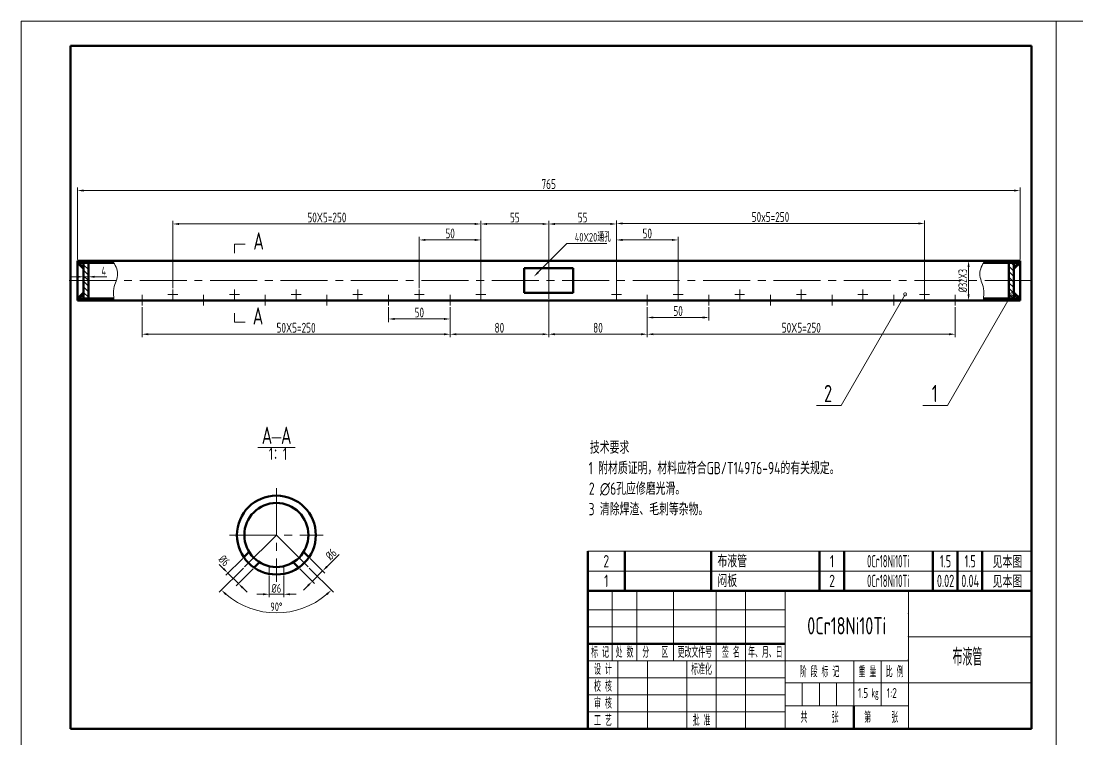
# Model space of a CAD drawing. Header units: millimetres. Extents: x -4783 to 11684, y 6425 to 68023.
# Drawn here: x -2512.8 to -2084.4, y 7072.7 to 7363.7 of the extents above; entities that cross this region are included whole.
import ezdxf
from ezdxf.enums import TextEntityAlignment as Align

# ---------------------------------------------------------------- set-up
doc = ezdxf.new("R2010")
doc.units = ezdxf.units.MM
doc.linetypes.add('CENTER2', pattern=[28.575, 19.05, -3.175, 3.175, -3.175])
doc.linetypes.add('HIDDEN2', pattern=[4.7625, 3.175, -1.5875])
for name, color, linetype, lineweight in [('中心线', 1, 'CENTER2', 15), ('剖面线', 2, 'Continuous', 20), ('尺寸线', 3, 'Continuous', 15), ('细实线', 2, 'Continuous', 15), ('虚线', 5, 'HIDDEN2', 15), ('轮廓', 6, 'Continuous', 50), ('轮廓线', 7, 'Continuous', 50)]:
    doc.layers.add(name, color=color, linetype=linetype, lineweight=lineweight)
doc.styles.add('工程字', font='gbenor.shx', dxfattribs={"width": 0.8, "bigfont": 'gbcbig.shx'})
doc.styles.add('文字3.5', font='SimSun.ttf', dxfattribs={"width": 0.5, "height": 3.5})
doc.styles.add('文字4.0', font='SimSun.ttf', dxfattribs={"width": 0.5, "height": 4})
doc.styles.add('文字5.0', font='SimSun.ttf', dxfattribs={"width": 0.5, "height": 5})
pattern_1 = [(135, (2656.3392, 8651.4446), (0.56126601, 0.56126601), []), (45, (2656.3392, 8651.4446), (0.56126601, -0.56126601), [])]

# ---------------------------------------------------------------- blocks, each defined once
blk = doc.blocks.new('A3')
at = {"layer": '细实线'}
for p, q in [((-420, 297), (-420, 0)), ((-420, 297), (0, 297)), ((0, 297), (0, 0)), ((-180.15, 66), (-180.15, 37.6)), ((-170.15, 66), (-170.15, 37.6)), ((-155.23, 37.6), (-155.23, 66)), ((-137.99, 66), (-137.99, 10)), ((-126, 66), (-126, 10)), ((-109.99, 66), (-109.98, 10)), ((-59.99, 66), (-59.98, 10)), ((-190, 58.3), (-109.99, 58.3)), ((-190, 51.4), (-109.99, 51.4)), ((-10, 47.33), (-59.99, 47.32)), ((-190, 37.6), (-59.98, 37.6)), ((-177.82, 37.6), (-177.82, 10)), ((-165.82, 37.6), (-165.82, 10)), ((-149.82, 37.6), (-149.82, 10)), ((-82.07, 37.6), (-82.07, 19.33)), ((-71.07, 37.6), (-71.07, 19.33)), ((-190, 30.7), (-109.98, 30.7)), ((-59.98, 28.67), (-109.98, 28.66)), ((-103.12, 28.66), (-103.12, 19.33)), ((-96.01, 28.66), (-96.01, 19.33)), ((-89.12, 28.66), (-89.12, 19.33)), ((-10, 28.67), (-59.98, 28.67)), ((-190, 23.8), (-109.98, 23.8)), ((-59.98, 19.33), (-109.98, 19.32)), ((-190, 16.9), (-109.98, 16.9)), ((0, 0), (-420, 0))]:
    blk.add_line(p, q, dxfattribs=at)
for p in [(-59.99, 56.67), (-59.99, 47.33), (-10, 47.33), (-59.98, 38), (-59.98, 28.67), (-10, 28.67), (-59.98, 19.33)]:
    blk.add_point(p, dxfattribs=at)
at = {"layer": '轮廓'}
for p, q in [((-190, 66), (-10, 66)), ((-190, 66), (-190, 10)), ((-10, 10), (-10, 66)), ((-190, 44.5), (-109.98, 44.5)), ((-190, 10), (-10, 10))]:
    blk.add_line(p, q, dxfattribs=at)
at = {"layer": '轮廓线'}
for p, q in [((-400, 287), (-400, 10)), ((-400, 287), (-10, 287)), ((-10, 287), (-10, 10)), ((-82.07, 19.33), (-82.07, 10)), ((-10, 10), (-400, 10))]:
    blk.add_line(p, q, dxfattribs=at)
at = {"layer": '细实线', "linetype": 'Continuous', "style": '工程字', "width": 0.8}
for tag, height, p in [('1', 7, (-36.02, 35.64)), ('3', 4, (-78.37, 22.56)), ('4', 4, (-66.7, 22.56)), ('2', 7, (-36.02, 17.15))]:
    blk.add_attdef(tag, text='', height=height, dxfattribs=at).set_placement(p, align=Align.CENTER)
at = {"layer": '轮廓', "char_height": 4, "attachment_point": 5, "style": '文字4.0'}
for s, insert, width in [('标 记', (-185.08, 41.05), 9.8461), ('处 数', (-175.15, 41.05), 10), ('分   区', (-162.69, 41.05), 14.9286), ('更改文件号', (-146.61, 41.05), 17.2367), ('签 名', (-131.99, 41.05), 11.9886), ('年、月、日', (-117.99, 41.05), 16.0167), ('设 计', (-183.91, 34.15), 12.181), ('标准化', (-143.9, 34.15), 11.8301), ('阶 段 标 记', (-96.03, 33.13), 27.9116), ('重 量', (-76.57, 33.13), 11.0002), ('比 例', (-65.53, 33.13), 11.0898), ('校 核', (-183.91, 27.25), 12.181), ('审 核', (-183.91, 20.35), 12.181), ('共      张', (-96.03, 14.66), 27.9082), ('工 艺', (-183.91, 13.45), 12.181), ('批 准', (-143.9, 13.45), 11.8301)]:
    blk.add_mtext(s, dxfattribs=dict(at, insert=insert, width=width))
at = {"layer": '轮廓线', "attachment_point": 5}
for s, insert, char_height, width, style in [('kg', (-73.5, 24), 3.5, 4.8652, '文字3.5'), ('第     张', (-71.02, 14.66), 4, 22.0936, '文字4.0')]:
    blk.add_mtext(s, dxfattribs=dict(at, insert=insert, char_height=char_height, width=width, style=style))
blk = doc.blocks.new('明细表格')
at = {"layer": '细实线'}
for p, q in [((0, 8), (180, 8)), ((180, 0), (0, 0))]:
    blk.add_line(p, q, dxfattribs=at)
at = {"layer": '轮廓'}
for p, q in [((0, 0), (0, 8)), ((15, 0), (15, 8)), ((50, 0), (50, 8)), ((94, 0), (94, 8)), ((104, 0), (104, 8)), ((140, 0), (140, 8)), ((150, 0), (150, 8)), ((160, 0), (160, 8)), ((180, 8), (180, 0))]:
    blk.add_line(p, q, dxfattribs=at)
at = {"layer": '细实线', "color": 2, "style": '工程字'}
for tag, width, p in [('8', 0.8, (7.44, 4)), ('5', 0.8, (99.06, 4)), ('4', 0.6, (121.85, 4)), ('3', 0.7, (145.11, 4)), ('2', 0.7, (155.11, 4)), ('1', 0.8, (170.22, 4))]:
    blk.add_attdef(tag, text='', height=5, dxfattribs=dict(at, width=width)).set_placement(p, align=Align.MIDDLE)
at = {"layer": '细实线', "color": 2, "style": '工程字', "width": 0.8}
for tag, p in [('7', (17.67, 4)), ('6', (52.55, 4))]:
    blk.add_attdef(tag, text='', height=5, dxfattribs=at).set_placement(p, align=Align.MIDDLE_LEFT)
blk = doc.blocks.new('竖A2')
at = {"layer": '剖面线'}
for p, q in [((-180, 66.09), (-180.07, 38.07)), ((-170, 66.07), (-170.07, 38.05)), ((-155, 66.03), (-155.07, 38.01)), ((-138, 66.12), (-137.99, 10.08)), ((-126, 66.12), (-125.99, 10.08)), ((-110, 66.12), (-109.99, 10.08)), ((-60, 66.13), (-59.99, 10.09)), ((-190, 59.09), (-138, 58.99)), ((-138.04, 58.99), (-110, 58.99)), ((-190.01, 52.09), (-138.01, 51.99)), ((-138.04, 51.99), (-110, 51.99)), ((-10, 48.13), (-60, 48.1)), ((-190, 44.99), (-110, 44.99)), ((-190.04, 38.09), (-138.04, 37.99)), ((-178, 38.09), (-177.85, 10.09)), ((-166, 38.16), (-165.85, 10.16)), ((-150, 38.24), (-149.85, 10.24)), ((-138.04, 37.99), (-110, 37.99)), ((-110, 37.99), (-59.99, 37.99)), ((-81.99, 38.16), (-82.07, 19.06)), ((-70.99, 38.11), (-71.07, 19.02)), ((-190, 30.99), (-110, 30.99)), ((-59.98, 28.1), (-110, 28.1)), ((-103.03, 28.23), (-103.12, 19.18)), ((-96.04, 28.1), (-96.01, 19.1)), ((-89.04, 28.1), (-89.12, 19.05)), ((-9.99, 28.13), (-59.98, 28.1)), ((-190.07, 24.09), (-138.07, 23.99)), ((-138.04, 23.99), (-110, 23.99)), ((-109.82, 19.06), (-59.99, 19.22)), ((-190, 16.99), (-110, 16.99))]:
    blk.add_line(p, q, dxfattribs=at)
at = {"layer": '细实线'}
for p, q in [((-420, 594), (-420, 0)), ((0, 594), (-420, 594)), ((0, 0), (0, 594)), ((-190, 78.09), (-10, 78.09)), ((-50, 72.09), (-30, 72.09)), ((-420, 0), (0, 0))]:
    blk.add_line(p, q, dxfattribs=at)
at = {"layer": '轮廓'}
for p, q in [((-190, 10.09), (-190, 78.09)), ((-175, 66.09), (-175, 78.09)), ((-140, 66.09), (-140, 78.09)), ((-96, 66.09), (-96, 78.09)), ((-86, 66.09), (-86, 78.09)), ((-50, 66.09), (-50, 78.09)), ((-40, 72.09), (-39.98, 78.09)), ((-30, 66.09), (-30, 78.09)), ((-10, 78.09), (-10, 10.09)), ((-190, 66.09), (-10, 66.13)), ((-10, 10.09), (-190, 10.09))]:
    blk.add_line(p, q, dxfattribs=at)
at = {"layer": '轮廓线'}
for p, q in [((-400, 584), (-400, 10)), ((-10, 584), (-400, 584)), ((-10, 10), (-10, 584)), ((-400, 10), (-10, 10))]:
    blk.add_line(p, q, dxfattribs=at)
at = {"layer": '细实线', "style": '工程字', "width": 0.8}
for tag, height, p in [('1', 7, (-36.32, 35.3)), ('3', 4.5, (-78.96, 21.89)), ('4', 4.5, (-65.94, 21.89)), ('2', 7, (-36.32, 16.6))]:
    blk.add_attdef(tag, text='', height=height, dxfattribs=at).set_placement(p, align=Align.CENTER)
at = {"layer": '轮廓', "width": 0.5}
for s, height, style, p in [('单', 3.5, '文字3.5', (-44.65, 75.09)), ('总', 3.5, '文字3.5', (-35.08, 75.09)), ('序号', 5, '文字3.5', (-182.07, 72.09)), ('图号或标准号', 5, '文字3.5', (-157.17, 72.09)), ('名     称', 5, '文字3.5', (-118.73, 72.09)), ('数量', 5, '文字3.5', (-90.9, 72.09)), ('材    料', 5, '文字3.5', (-68.89, 72.09)), ('备注', 5, '文字3.5', (-19.74, 72.09)), ('重量（Kg)', 3.5, '文字3.5', (-40, 69.43)), ('标记', 3.5, '文字5.0', (-184.88, 41.14)), ('处数', 3.5, '文字5.0', (-175.18, 41.38)), ('分区 ', 3.5, '文字5.0', (-162.51, 41.38)), ('更改文件号', 3.5, '文字5.0', (-146.94, 41.38)), ('签名', 3.5, '文字5.0', (-132.04, 41.38)), ('年 月 日', 3.5, '文字5.0', (-118.48, 41.6)), ('设计', 3.5, '文字5.0', (-183.41, 34.49)), ('标准化', 3.5, '文字5.0', (-144.05, 34.49)), ('阶 段 标 记', 3.5, '文字5.0', (-96.04, 32.71)), ('重 量', 3.5, '文字5.0', (-76.45, 32.94)), ('比例', 3.5, '文字5.0', (-65.55, 32.94)), ('校核', 3.5, '文字5.0', (-183.63, 27.38)), ('kg', 3.5, '文字5.0', (-73.78, 23.61)), ('审核', 3.5, '文字5.0', (-183.41, 20.27)), ('工艺', 3.5, '文字5.0', (-183.63, 13.83)), ('批准', 3.5, '文字5.0', (-144.05, 13.83)), ('共     张        第     张', 3.5, '文字5.0', (-84.9, 14.15))]:
    blk.add_text(s, height=height, dxfattribs=dict(at, style=style)).set_placement(p, align=Align.MIDDLE)
blk = doc.blocks.new('_DotSmall')
at = {"color": 0, "linetype": 'ByBlock', "const_width": 0.5}
blk.add_lwpolyline([(-0.0625, 0, 1), (0.0625, 0, 1)], format="xyb", close=True, dxfattribs=at)

msp = doc.modelspace()

# ---------------------------------------------------------------- hatches: boundary and pattern name
at = {"layer": '细实线'}
h = msp.add_hatch(dxfattribs=at)
h.set_pattern_fill('ANSI31', color=256, scale=0.5, style=0)
edge = h.paths.add_edge_path()
edge.add_line((-2107.4577, 7266.4812), (-2121.775, 7266.4812))
edge.add_spline(control_points=[(-2121.775, 7266.4812), (-2121.9291, 7266.237), (-2122.0837, 7265.9867), (-2122.2349, 7265.7312)], knot_values=[0, 0, 0, 0, 0.86619575, 0.86619575, 0.86619575, 0.86619575], degree=3, periodic=0)
edge.add_line((-2122.2349, 7265.7312), (-2107.4577, 7265.7312))
edge.add_line((-2107.4577, 7265.7312), (-2107.4577, 7266.4812))
h = msp.add_hatch(dxfattribs=at)
h.set_pattern_fill('ANSI31', color=256, scale=0.5, angle=90, style=0)
h.paths.add_polyline_path([(-2109.9577, 7265.7312), (-2111.9577, 7265.7312), (-2111.9577, 7258.4812), (-2109.9577, 7258.4812)])
h.paths.add_polyline_path([(-2109.9577, 7258.4812), (-2111.9577, 7258.4812), (-2111.9577, 7251.2312), (-2109.9577, 7251.2312)])
h = msp.add_hatch(dxfattribs=at)
h.set_pattern_fill('ANSI37', color=256, scale=0.25, style=0)
h.set_pattern_definition(pattern_1)
h.paths.add_polyline_path([(-2109.9577, 7263.2312), (-2107.4577, 7265.7312), (-2109.9577, 7265.7312)])
h = msp.add_hatch(dxfattribs=at)
h.set_pattern_fill('ANSI37', color=256, scale=0.25, style=0)
h.set_pattern_definition(pattern_1)
h.paths.add_polyline_path([(-2109.9577, 7253.7312), (-2109.9577, 7251.2312), (-2107.4577, 7251.2312)])
h = msp.add_hatch(dxfattribs=at)
h.set_pattern_fill('ANSI31', color=256, scale=0.5, style=0)
edge = h.paths.add_edge_path()
edge.add_line((-2107.4577, 7251.2312), (-2122.2669, 7251.2312))
edge.add_spline(control_points=[(-2122.2669, 7251.2312), (-2122.2767, 7250.9809), (-2122.2831, 7250.7308), (-2122.2831, 7250.4812)], knot_values=[15.81936151, 15.81936151, 15.81936151, 15.81936151, 16.56801317, 16.56801317, 16.56801317, 16.56801317], degree=3, periodic=0)
edge.add_line((-2122.2831, 7250.4812), (-2107.4577, 7250.4812))
edge.add_line((-2107.4577, 7250.4812), (-2107.4577, 7251.2312))

# ---------------------------------------------------------------- linework, layer by layer
at = {"layer": '中心线'}
for p, q in [((-2493.2221, 7258.4812), (-2102.7183, 7258.4812)), ((-2453.2181, 7252.8244), (-2449.1973, 7252.8244)), ((-2453.2181, 7252.8244), (-2449.1973, 7252.8244)), ((-2453.2181, 7252.8244), (-2449.1973, 7252.8244)), ((-2453.2181, 7252.8244), (-2449.1973, 7252.8244)), ((-2453.2181, 7252.8244), (-2449.1973, 7252.8244)), ((-2453.2181, 7252.8244), (-2449.1973, 7252.8244)), ((-2451.2077, 7250.814), (-2451.2077, 7254.8348)), ((-2451.2077, 7250.814), (-2451.2077, 7254.8348)), ((-2451.2077, 7250.814), (-2451.2077, 7254.8348)), ((-2451.2077, 7250.814), (-2451.2077, 7254.8348)), ((-2451.2077, 7250.814), (-2451.2077, 7254.8348)), ((-2451.2077, 7250.814), (-2451.2077, 7254.8348)), ((-2428.2181, 7252.8244), (-2424.1973, 7252.8244)), ((-2428.2181, 7252.8244), (-2424.1973, 7252.8244)), ((-2428.2181, 7252.8244), (-2424.1973, 7252.8244)), ((-2428.2181, 7252.8244), (-2424.1973, 7252.8244)), ((-2428.2181, 7252.8244), (-2424.1973, 7252.8244)), ((-2428.2181, 7252.8244), (-2424.1973, 7252.8244)), ((-2426.2077, 7250.814), (-2426.2077, 7254.8348)), ((-2426.2077, 7250.814), (-2426.2077, 7254.8348)), ((-2426.2077, 7250.814), (-2426.2077, 7254.8348)), ((-2426.2077, 7250.814), (-2426.2077, 7254.8348)), ((-2426.2077, 7250.814), (-2426.2077, 7254.8348)), ((-2426.2077, 7250.814), (-2426.2077, 7254.8348)), ((-2403.2181, 7252.8244), (-2399.1973, 7252.8244)), ((-2403.2181, 7252.8244), (-2399.1973, 7252.8244)), ((-2403.2181, 7252.8244), (-2399.1973, 7252.8244)), ((-2403.2181, 7252.8244), (-2399.1973, 7252.8244)), ((-2403.2181, 7252.8244), (-2399.1973, 7252.8244)), ((-2403.2181, 7252.8244), (-2399.1973, 7252.8244)), ((-2401.2077, 7250.814), (-2401.2077, 7254.8348)), ((-2401.2077, 7250.814), (-2401.2077, 7254.8348)), ((-2401.2077, 7250.814), (-2401.2077, 7254.8348)), ((-2401.2077, 7250.814), (-2401.2077, 7254.8348)), ((-2401.2077, 7250.814), (-2401.2077, 7254.8348)), ((-2401.2077, 7250.814), (-2401.2077, 7254.8348)), ((-2378.2181, 7252.8244), (-2374.1973, 7252.8244)), ((-2378.2181, 7252.8244), (-2374.1973, 7252.8244)), ((-2378.2181, 7252.8244), (-2374.1973, 7252.8244)), ((-2378.2181, 7252.8244), (-2374.1973, 7252.8244)), ((-2378.2181, 7252.8244), (-2374.1973, 7252.8244)), ((-2378.2181, 7252.8244), (-2374.1973, 7252.8244)), ((-2376.2077, 7250.814), (-2376.2077, 7254.8348)), ((-2376.2077, 7250.814), (-2376.2077, 7254.8348)), ((-2376.2077, 7250.814), (-2376.2077, 7254.8348)), ((-2376.2077, 7250.814), (-2376.2077, 7254.8348)), ((-2376.2077, 7250.814), (-2376.2077, 7254.8348)), ((-2376.2077, 7250.814), (-2376.2077, 7254.8348)), ((-2353.2181, 7252.8244), (-2349.1973, 7252.8244)), ((-2353.2181, 7252.8244), (-2349.1973, 7252.8244)), ((-2353.2181, 7252.8244), (-2349.1973, 7252.8244)), ((-2353.2181, 7252.8244), (-2349.1973, 7252.8244)), ((-2353.2181, 7252.8244), (-2349.1973, 7252.8244)), ((-2353.2181, 7252.8244), (-2349.1973, 7252.8244)), ((-2351.2077, 7250.814), (-2351.2077, 7254.8348)), ((-2351.2077, 7250.814), (-2351.2077, 7254.8348)), ((-2351.2077, 7250.814), (-2351.2077, 7254.8348)), ((-2351.2077, 7250.814), (-2351.2077, 7254.8348)), ((-2351.2077, 7250.814), (-2351.2077, 7254.8348)), ((-2351.2077, 7250.814), (-2351.2077, 7254.8348)), ((-2324.1973, 7252.8244), (-2328.2181, 7252.8244)), ((-2326.2077, 7250.814), (-2326.2077, 7254.8348)), ((-2269.1973, 7252.8244), (-2273.2181, 7252.8244)), ((-2271.2077, 7250.814), (-2271.2077, 7254.8348)), ((-2244.1973, 7252.8244), (-2248.2181, 7252.8244)), ((-2244.1973, 7252.8244), (-2248.2181, 7252.8244)), ((-2244.1973, 7252.8244), (-2248.2181, 7252.8244)), ((-2244.1973, 7252.8244), (-2248.2181, 7252.8244)), ((-2244.1973, 7252.8244), (-2248.2181, 7252.8244)), ((-2244.1973, 7252.8244), (-2248.2181, 7252.8244)), ((-2246.2077, 7250.814), (-2246.2077, 7254.8348)), ((-2246.2077, 7250.814), (-2246.2077, 7254.8348)), ((-2246.2077, 7250.814), (-2246.2077, 7254.8348)), ((-2246.2077, 7250.814), (-2246.2077, 7254.8348)), ((-2246.2077, 7250.814), (-2246.2077, 7254.8348)), ((-2246.2077, 7250.814), (-2246.2077, 7254.8348)), ((-2219.1973, 7252.8244), (-2223.2181, 7252.8244)), ((-2219.1973, 7252.8244), (-2223.2181, 7252.8244)), ((-2219.1973, 7252.8244), (-2223.2181, 7252.8244)), ((-2219.1973, 7252.8244), (-2223.2181, 7252.8244)), ((-2219.1973, 7252.8244), (-2223.2181, 7252.8244)), ((-2219.1973, 7252.8244), (-2223.2181, 7252.8244)), ((-2221.2077, 7250.814), (-2221.2077, 7254.8348)), ((-2221.2077, 7250.814), (-2221.2077, 7254.8348)), ((-2221.2077, 7250.814), (-2221.2077, 7254.8348)), ((-2221.2077, 7250.814), (-2221.2077, 7254.8348)), ((-2221.2077, 7250.814), (-2221.2077, 7254.8348)), ((-2221.2077, 7250.814), (-2221.2077, 7254.8348)), ((-2194.1973, 7252.8244), (-2198.2181, 7252.8244)), ((-2194.1973, 7252.8244), (-2198.2181, 7252.8244)), ((-2194.1973, 7252.8244), (-2198.2181, 7252.8244)), ((-2194.1973, 7252.8244), (-2198.2181, 7252.8244)), ((-2194.1973, 7252.8244), (-2198.2181, 7252.8244)), ((-2194.1973, 7252.8244), (-2198.2181, 7252.8244)), ((-2196.2077, 7250.814), (-2196.2077, 7254.8348)), ((-2196.2077, 7250.814), (-2196.2077, 7254.8348)), ((-2196.2077, 7250.814), (-2196.2077, 7254.8348)), ((-2196.2077, 7250.814), (-2196.2077, 7254.8348)), ((-2196.2077, 7250.814), (-2196.2077, 7254.8348)), ((-2196.2077, 7250.814), (-2196.2077, 7254.8348)), ((-2169.1973, 7252.8244), (-2173.2181, 7252.8244)), ((-2169.1973, 7252.8244), (-2173.2181, 7252.8244)), ((-2169.1973, 7252.8244), (-2173.2181, 7252.8244)), ((-2169.1973, 7252.8244), (-2173.2181, 7252.8244)), ((-2169.1973, 7252.8244), (-2173.2181, 7252.8244)), ((-2169.1973, 7252.8244), (-2173.2181, 7252.8244)), ((-2171.2077, 7250.814), (-2171.2077, 7254.8348)), ((-2171.2077, 7250.814), (-2171.2077, 7254.8348)), ((-2171.2077, 7250.814), (-2171.2077, 7254.8348)), ((-2171.2077, 7250.814), (-2171.2077, 7254.8348)), ((-2171.2077, 7250.814), (-2171.2077, 7254.8348)), ((-2171.2077, 7250.814), (-2171.2077, 7254.8348)), ((-2144.1973, 7252.8244), (-2148.2181, 7252.8244)), ((-2144.1973, 7252.8244), (-2148.2181, 7252.8244)), ((-2144.1973, 7252.8244), (-2148.2181, 7252.8244)), ((-2144.1973, 7252.8244), (-2148.2181, 7252.8244)), ((-2144.1973, 7252.8244), (-2148.2181, 7252.8244)), ((-2144.1973, 7252.8244), (-2148.2181, 7252.8244)), ((-2146.2077, 7250.814), (-2146.2077, 7254.8348)), ((-2146.2077, 7250.814), (-2146.2077, 7254.8348)), ((-2146.2077, 7250.814), (-2146.2077, 7254.8348)), ((-2146.2077, 7250.814), (-2146.2077, 7254.8348)), ((-2146.2077, 7250.814), (-2146.2077, 7254.8348)), ((-2146.2077, 7250.814), (-2146.2077, 7254.8348)), ((-2463.7077, 7248.4006), (-2463.7077, 7252.6761)), ((-2463.7077, 7248.4006), (-2463.7077, 7252.6761)), ((-2463.7077, 7248.4006), (-2463.7077, 7252.6761)), ((-2463.7077, 7248.4006), (-2463.7077, 7252.6761)), ((-2463.7077, 7248.4006), (-2463.7077, 7252.6761)), ((-2463.7077, 7248.4006), (-2463.7077, 7252.6761)), ((-2438.7077, 7248.4006), (-2438.7077, 7252.6761)), ((-2438.7077, 7248.4006), (-2438.7077, 7252.6761)), ((-2438.7077, 7248.4006), (-2438.7077, 7252.6761)), ((-2438.7077, 7248.4006), (-2438.7077, 7252.6761)), ((-2438.7077, 7248.4006), (-2438.7077, 7252.6761)), ((-2438.7077, 7248.4006), (-2438.7077, 7252.6761)), ((-2413.7077, 7248.4006), (-2413.7077, 7252.6761)), ((-2413.7077, 7248.4006), (-2413.7077, 7252.6761)), ((-2413.7077, 7248.4006), (-2413.7077, 7252.6761)), ((-2413.7077, 7248.4006), (-2413.7077, 7252.6761)), ((-2413.7077, 7248.4006), (-2413.7077, 7252.6761)), ((-2413.7077, 7248.4006), (-2413.7077, 7252.6761)), ((-2388.7077, 7248.4006), (-2388.7077, 7252.6761)), ((-2388.7077, 7248.4006), (-2388.7077, 7252.6761)), ((-2388.7077, 7248.4006), (-2388.7077, 7252.6761)), ((-2388.7077, 7248.4006), (-2388.7077, 7252.6761)), ((-2388.7077, 7248.4006), (-2388.7077, 7252.6761)), ((-2388.7077, 7248.4006), (-2388.7077, 7252.6761)), ((-2363.7077, 7248.4006), (-2363.7077, 7252.6761)), ((-2363.7077, 7248.4006), (-2363.7077, 7252.6761)), ((-2363.7077, 7248.4006), (-2363.7077, 7252.6761)), ((-2363.7077, 7248.4006), (-2363.7077, 7252.6761)), ((-2363.7077, 7248.4006), (-2363.7077, 7252.6761)), ((-2363.7077, 7248.4006), (-2363.7077, 7252.6761)), ((-2338.7077, 7248.4006), (-2338.7077, 7252.6761)), ((-2338.7077, 7248.4006), (-2338.7077, 7252.6761)), ((-2338.7077, 7248.4006), (-2338.7077, 7252.6761)), ((-2338.7077, 7248.4006), (-2338.7077, 7252.6761)), ((-2338.7077, 7248.4006), (-2338.7077, 7252.6761)), ((-2338.7077, 7248.4006), (-2338.7077, 7252.6761)), ((-2258.7077, 7248.4006), (-2258.7077, 7252.6761)), ((-2258.7077, 7248.4006), (-2258.7077, 7252.6761)), ((-2258.7077, 7248.4006), (-2258.7077, 7252.6761)), ((-2258.7077, 7248.4006), (-2258.7077, 7252.6761)), ((-2258.7077, 7248.4006), (-2258.7077, 7252.6761)), ((-2258.7077, 7248.4006), (-2258.7077, 7252.6761)), ((-2233.7077, 7248.4006), (-2233.7077, 7252.6761)), ((-2233.7077, 7248.4006), (-2233.7077, 7252.6761)), ((-2233.7077, 7248.4006), (-2233.7077, 7252.6761)), ((-2233.7077, 7248.4006), (-2233.7077, 7252.6761)), ((-2233.7077, 7248.4006), (-2233.7077, 7252.6761)), ((-2233.7077, 7248.4006), (-2233.7077, 7252.6761)), ((-2208.7077, 7248.4006), (-2208.7077, 7252.6761)), ((-2208.7077, 7248.4006), (-2208.7077, 7252.6761)), ((-2208.7077, 7248.4006), (-2208.7077, 7252.6761)), ((-2208.7077, 7248.4006), (-2208.7077, 7252.6761)), ((-2208.7077, 7248.4006), (-2208.7077, 7252.6761)), ((-2208.7077, 7248.4006), (-2208.7077, 7252.6761)), ((-2183.7077, 7248.4006), (-2183.7077, 7252.6761)), ((-2183.7077, 7248.4006), (-2183.7077, 7252.6761)), ((-2183.7077, 7248.4006), (-2183.7077, 7252.6761)), ((-2183.7077, 7248.4006), (-2183.7077, 7252.6761)), ((-2183.7077, 7248.4006), (-2183.7077, 7252.6761)), ((-2183.7077, 7248.4006), (-2183.7077, 7252.6761)), ((-2158.7077, 7248.4006), (-2158.7077, 7252.6761)), ((-2158.7077, 7248.4006), (-2158.7077, 7252.6761)), ((-2158.7077, 7248.4006), (-2158.7077, 7252.6761)), ((-2158.7077, 7248.4006), (-2158.7077, 7252.6761)), ((-2158.7077, 7248.4006), (-2158.7077, 7252.6761)), ((-2158.7077, 7248.4006), (-2158.7077, 7252.6761)), ((-2133.7077, 7248.4006), (-2133.7077, 7252.6761)), ((-2133.7077, 7248.4006), (-2133.7077, 7252.6761)), ((-2133.7077, 7248.4006), (-2133.7077, 7252.6761)), ((-2133.7077, 7248.4006), (-2133.7077, 7252.6761)), ((-2133.7077, 7248.4006), (-2133.7077, 7252.6761)), ((-2133.7077, 7248.4006), (-2133.7077, 7252.6761)), ((-2409.2003, 7174.3193), (-2409.2003, 7136.3193)), ((-2428.2003, 7155.3193), (-2390.2003, 7155.3193)), ((-2409.2003, 7155.3193), (-2422.1285, 7142.3911)), ((-2409.2003, 7155.3193), (-2396.2721, 7142.3911))]:
    msp.add_line(p, q, dxfattribs=at)
at = {"layer": '尺寸线'}
for p, q in [((-2489.9577, 7267.1062), (-2489.9577, 7296.2714)), ((-2107.4577, 7267.1062), (-2107.4577, 7296.2714)), ((-2487.4577, 7295.0214), (-2109.9577, 7295.0214)), ((-2271.2077, 7251.439), (-2271.2077, 7282.9188)), ((-2146.2077, 7251.439), (-2146.2077, 7282.9188)), ((-2451.2077, 7255.4598), (-2451.2077, 7282.7105)), ((-2328.7077, 7281.4605), (-2448.7077, 7281.4605)), ((-2326.2077, 7255.4598), (-2326.2077, 7282.7105)), ((-2326.2077, 7251.439), (-2326.2077, 7282.7105)), ((-2301.2077, 7281.4605), (-2323.7077, 7281.4605)), ((-2298.7077, 7251.1062), (-2298.7077, 7282.7105)), ((-2298.7077, 7251.1062), (-2298.7077, 7282.7105)), ((-2296.2077, 7281.4605), (-2273.7077, 7281.4605)), ((-2271.2077, 7251.439), (-2271.2077, 7282.7105)), ((-2268.7077, 7281.6688), (-2148.7077, 7281.6688)), ((-2351.2077, 7255.4598), (-2351.2077, 7276.2366)), ((-2328.7077, 7274.9866), (-2348.7077, 7274.9866)), ((-2326.2077, 7255.4598), (-2326.2077, 7276.2366)), ((-2271.2077, 7251.439), (-2271.2077, 7276.2366)), ((-2268.7077, 7274.9866), (-2248.7077, 7274.9866)), ((-2246.2077, 7251.439), (-2246.2077, 7276.2366)), ((-2421.8504, 7273.2537), (-2426.2142, 7273.2456)), ((-2426.2142, 7273.2456), (-2426.2077, 7269.6628)), ((-2121.515, 7266.4812), (-2129.5734, 7266.4812)), ((-2128.3234, 7252.9812), (-2128.3234, 7263.9812)), ((-2489.9577, 7260.0349), (-2492.4577, 7260.0349)), ((-2487.4577, 7260.0349), (-2485.4577, 7260.0349)), ((-2487.4577, 7259.9274), (-2487.4577, 7258.7849)), ((-2485.4577, 7259.9274), (-2485.4577, 7258.7849)), ((-2482.9577, 7260.0349), (-2478.041, 7260.0349)), ((-2298.7077, 7249.8562), (-2298.7077, 7235.5014)), ((-2298.7077, 7249.8562), (-2298.7077, 7235.5014)), ((-2121.515, 7250.4812), (-2129.5734, 7250.4812)), ((-2463.7077, 7247.7756), (-2463.7077, 7235.5014)), ((-2426.2221, 7241.678), (-2426.2155, 7245.2608)), ((-2363.7077, 7247.7756), (-2363.7077, 7241.6901)), ((-2338.7077, 7247.7756), (-2338.7077, 7235.5014)), ((-2338.7077, 7247.7756), (-2338.7077, 7241.6901)), ((-2338.7077, 7247.1506), (-2338.7077, 7235.5014)), ((-2258.7077, 7247.7756), (-2258.7077, 7235.5014)), ((-2258.7077, 7247.7756), (-2258.7077, 7235.5014)), ((-2258.7077, 7247.7756), (-2258.7077, 7242.2899)), ((-2233.7077, 7247.7756), (-2233.7077, 7242.2899)), ((-2133.7077, 7247.7756), (-2133.7077, 7235.5014)), ((-2421.8583, 7241.67), (-2426.2221, 7241.678)), ((-2341.2077, 7242.9401), (-2361.2077, 7242.9401)), ((-2256.2077, 7243.5399), (-2236.2077, 7243.5399)), ((-2341.2077, 7236.7514), (-2461.2077, 7236.7514)), ((-2336.2077, 7236.7514), (-2301.2077, 7236.7514)), ((-2296.2077, 7236.7514), (-2261.2077, 7236.7514)), ((-2256.2077, 7236.7514), (-2136.2077, 7236.7514)), ((-2410.9827, 7194.713), (-2407.2497, 7194.713)), ((-2416.7566, 7190.837), (-2401.644, 7190.837)), ((-2422.8651, 7145.8687), (-2429.7342, 7138.9996)), ((-2395.5354, 7145.8687), (-2389.5406, 7139.8739)), ((-2388.6567, 7142.5255), (-2383.7783, 7147.4039)), ((-2422.5704, 7141.9491), (-2432.3971, 7132.1224)), ((-2430.6181, 7141.6513), (-2432.3859, 7143.419)), ((-2418.6508, 7141.6544), (-2425.5199, 7134.7853)), ((-2399.7497, 7141.6544), (-2393.7549, 7135.6596)), ((-2395.8301, 7141.9491), (-2386.0035, 7132.1224)), ((-2424.636, 7135.6692), (-2428.8503, 7139.8835)), ((-2412.1802, 7138.9742), (-2412.1802, 7130.0613)), ((-2406.2203, 7138.9742), (-2406.2203, 7130.0613)), ((-2394.6388, 7136.5435), (-2390.4245, 7140.7578)), ((-2422.8683, 7133.9014), (-2421.1005, 7132.1337)), ((-2396.4066, 7134.7757), (-2398.1743, 7133.0079)), ((-2414.6802, 7131.3113), (-2417.1802, 7131.3113)), ((-2412.1802, 7131.3113), (-2406.2203, 7131.3113)), ((-2403.7203, 7131.3113), (-2401.2203, 7131.3113))]:
    msp.add_line(p, q, dxfattribs=at)
for points in [[(-2302.9559, 7261.8778), (-2291.3494, 7273.4844), (-2288.396, 7273.4844), (-2275.1778, 7273.4844)], [(-2154.0828, 7252.921), (-2180.0663, 7207.9163), (-2190.0663, 7207.9163)], [(-2110.9018, 7252.921), (-2136.8853, 7207.9163), (-2146.8853, 7207.9163)]]:
    msp.add_lwpolyline(points, dxfattribs=at)
msp.add_arc((-2409.2003, 7155.3193), 31.5553, 229.540507, 310.459493, dxfattribs=at)
for points in [[(-2487.4577, 7295.438), (-2487.4577, 7294.6047), (-2489.9577, 7295.0214)], [(-2109.9577, 7295.438), (-2109.9577, 7294.6047), (-2107.4577, 7295.0214)], [(-2448.7077, 7281.8772), (-2448.7077, 7281.0438), (-2451.2077, 7281.4605)], [(-2328.7077, 7281.8772), (-2328.7077, 7281.0438), (-2326.2077, 7281.4605)], [(-2323.7077, 7281.8772), (-2323.7077, 7281.0438), (-2326.2077, 7281.4605)], [(-2301.2077, 7281.8772), (-2301.2077, 7281.0438), (-2298.7077, 7281.4605)], [(-2296.2077, 7281.8772), (-2296.2077, 7281.0438), (-2298.7077, 7281.4605)], [(-2273.7077, 7281.8772), (-2273.7077, 7281.0438), (-2271.2077, 7281.4605)], [(-2268.7077, 7282.0855), (-2268.7077, 7281.2522), (-2271.2077, 7281.6688)], [(-2148.7077, 7282.0855), (-2148.7077, 7281.2522), (-2146.2077, 7281.6688)], [(-2348.7077, 7275.4032), (-2348.7077, 7274.5699), (-2351.2077, 7274.9866)], [(-2328.7077, 7275.4032), (-2328.7077, 7274.5699), (-2326.2077, 7274.9866)], [(-2268.7077, 7275.4032), (-2268.7077, 7274.5699), (-2271.2077, 7274.9866)], [(-2248.7077, 7275.4032), (-2248.7077, 7274.5699), (-2246.2077, 7274.9866)], [(-2128.74, 7263.9812), (-2127.9067, 7263.9812), (-2128.3234, 7266.4812)], [(-2302.6613, 7261.5832), (-2304.7237, 7260.1101), (-2303.2506, 7262.1725)], [(-2489.9577, 7260.4516), (-2489.9577, 7259.6182), (-2487.4577, 7260.0349)], [(-2482.9577, 7260.4516), (-2482.9577, 7259.6182), (-2485.4577, 7260.0349)], [(-2128.74, 7252.9812), (-2127.9067, 7252.9812), (-2128.3234, 7250.4812)], [(-2361.2077, 7243.3567), (-2361.2077, 7242.5234), (-2363.7077, 7242.9401)], [(-2341.2077, 7243.3567), (-2341.2077, 7242.5234), (-2338.7077, 7242.9401)], [(-2256.2077, 7243.9565), (-2256.2077, 7243.1232), (-2258.7077, 7243.5399)], [(-2236.2077, 7243.9565), (-2236.2077, 7243.1232), (-2233.7077, 7243.5399)], [(-2461.2077, 7237.1681), (-2461.2077, 7236.3347), (-2463.7077, 7236.7514)], [(-2341.2077, 7237.1681), (-2341.2077, 7236.3347), (-2338.7077, 7236.7514)], [(-2336.2077, 7237.1681), (-2336.2077, 7236.3347), (-2338.7077, 7236.7514)], [(-2301.2077, 7237.1681), (-2301.2077, 7236.3347), (-2298.7077, 7236.7514)], [(-2296.2077, 7237.1681), (-2296.2077, 7236.3347), (-2298.7077, 7236.7514)], [(-2261.2077, 7237.1681), (-2261.2077, 7236.3347), (-2258.7077, 7236.7514)], [(-2256.2077, 7237.1681), (-2256.2077, 7236.3347), (-2258.7077, 7236.7514)], [(-2136.2077, 7237.1681), (-2136.2077, 7236.3347), (-2133.7077, 7236.7514)], [(-2430.3235, 7141.9459), (-2430.9127, 7141.3566), (-2428.8503, 7139.8835)], [(-2388.9513, 7142.8202), (-2388.3621, 7142.2309), (-2390.4245, 7140.7578)], [(-2429.9595, 7131.0039), (-2429.3941, 7131.616), (-2431.5132, 7133.0063)], [(-2422.5736, 7134.1961), (-2423.1629, 7133.6068), (-2424.636, 7135.6692)], [(-2396.7012, 7135.0703), (-2396.1119, 7134.4811), (-2394.6388, 7136.5435)], [(-2389.0065, 7131.616), (-2388.441, 7131.0039), (-2386.8873, 7133.0063)], [(-2414.6802, 7131.728), (-2414.6802, 7130.8946), (-2412.1802, 7131.3113)], [(-2403.7203, 7131.728), (-2403.7203, 7130.8946), (-2406.2203, 7131.3113)]]:
    msp.add_solid(points, dxfattribs=at)
at = {"layer": '细实线'}
for p, q in [((-2489.5363, 7265.3099), (-2489.115, 7265.7312)), ((-2487.4577, 7263.9691), (-2489.2198, 7265.7312)), ((-2489.072, 7265.7312), (-2488.322, 7266.4812)), ((-2488.9751, 7264.7486), (-2487.9924, 7265.7312)), ((-2487.4577, 7265.0916), (-2488.0973, 7265.7312)), ((-2486.8269, 7265.7312), (-2486.0769, 7266.4812)), ((-2485.4577, 7265.199), (-2485.9899, 7265.7312)), ((-2484.5819, 7265.7312), (-2483.8319, 7266.4812)), ((-2482.3368, 7265.7312), (-2481.5868, 7266.4812)), ((-2480.0917, 7265.7312), (-2479.3417, 7266.4812)), ((-2477.8467, 7265.7312), (-2477.0967, 7266.4812)), ((-2475.6016, 7265.7312), (-2475.3384, 7265.9944)), ((-2488.4138, 7264.1873), (-2487.4577, 7265.1435)), ((-2487.8525, 7263.6261), (-2487.4577, 7264.0209)), ((-2485.4577, 7262.9539), (-2487.4577, 7264.9539)), ((-2485.4577, 7260.7089), (-2487.4577, 7262.7089)), ((-2485.4751, 7258.4812), (-2487.4577, 7260.4638)), ((-2485.4577, 7256.2187), (-2487.4577, 7258.2187)), ((-2485.4577, 7258.4638), (-2485.4751, 7258.4812)), ((-2487.4577, 7252.7438), (-2487.9514, 7253.2375)), ((-2485.4577, 7253.9737), (-2487.4577, 7255.9737)), ((-2485.4577, 7251.7286), (-2487.4577, 7253.7286)), ((-2489.3127, 7251.2312), (-2489.6352, 7251.5537)), ((-2488.1902, 7251.2312), (-2489.0739, 7252.115)), ((-2489.0221, 7251.2312), (-2487.4577, 7252.7956)), ((-2488.6065, 7250.4812), (-2487.8565, 7251.2312)), ((-2487.4577, 7251.6212), (-2488.5127, 7252.6762)), ((-2487.8995, 7251.2312), (-2487.4577, 7251.6731)), ((-2487.2054, 7251.2312), (-2487.4577, 7251.4835)), ((-2486.3615, 7250.4812), (-2485.6115, 7251.2312)), ((-2484.1164, 7250.4812), (-2483.3664, 7251.2312)), ((-2481.8713, 7250.4812), (-2481.1213, 7251.2312)), ((-2479.6263, 7250.4812), (-2478.8763, 7251.2312)), ((-2477.3812, 7250.4812), (-2476.6312, 7251.2312)), ((-2475.1361, 7250.4812), (-2475.1322, 7250.4852))]:
    msp.add_line(p, q, dxfattribs=at)
at = {"layer": '细实线', "end_tangent": (0, -1)}
for points, start_tangent in [([(-2475.6403, 7266.4812), (-2473.6203, 7261.2615), (-2475.1322, 7255.3654), (-2475.1322, 7250.4812)], (0.53363106, -0.84571738)), ([(-2121.775, 7266.4812), (-2123.7951, 7261.2615), (-2122.2831, 7255.3654), (-2122.2831, 7250.4812)], (-0.53363106, -0.84571738))]:
    msp.add_spline(points, degree=3, dxfattribs=dict(at, start_tangent=start_tangent))
at = {"layer": '虚线', "ltscale": 0.1}
for p, q in [((-2412.1802, 7142.6654), (-2412.1802, 7139.5992)), ((-2406.2203, 7142.6654), (-2406.2203, 7139.5992))]:
    msp.add_line(p, q, dxfattribs=at)
at = {"layer": '轮廓线'}
for p, q in [((-2107.4577, 7266.4812), (-2489.9577, 7266.4812)), ((-2489.9577, 7266.4812), (-2489.9577, 7250.4812)), ((-2475.1804, 7265.7312), (-2489.9577, 7265.7312)), ((-2489.9577, 7265.7312), (-2487.4577, 7263.2312)), ((-2487.4577, 7265.7312), (-2487.4577, 7251.2312)), ((-2485.4577, 7265.7312), (-2485.4577, 7251.2312)), ((-2122.2349, 7265.7312), (-2107.4577, 7265.7312)), ((-2111.9577, 7265.7312), (-2111.9577, 7251.2312)), ((-2109.9577, 7265.7312), (-2109.9577, 7251.2312)), ((-2107.4577, 7265.7312), (-2109.9577, 7263.2312)), ((-2107.4577, 7266.4812), (-2107.4577, 7250.4812)), ((-2288.7077, 7263.4812), (-2308.7077, 7263.4812)), ((-2308.7077, 7263.4812), (-2308.7077, 7253.4812)), ((-2288.7077, 7253.4812), (-2288.7077, 7263.4812)), ((-2489.9577, 7251.2312), (-2487.4577, 7253.7312)), ((-2308.7077, 7253.4812), (-2288.7077, 7253.4812)), ((-2107.4577, 7251.2312), (-2109.9577, 7253.7312)), ((-2489.9577, 7251.2312), (-2475.1484, 7251.2312)), ((-2489.9577, 7250.4812), (-2107.4577, 7250.4812)), ((-2107.4577, 7251.2312), (-2122.2669, 7251.2312)), ((-2420.2551, 7148.4788), (-2422.4232, 7146.3107)), ((-2398.1455, 7148.4788), (-2395.9774, 7146.3107)), ((-2416.0408, 7144.2645), (-2418.2089, 7142.0964)), ((-2402.3598, 7144.2645), (-2400.1917, 7142.0964))]:
    msp.add_line(p, q, dxfattribs=at)
for radius in [16, 13]:
    msp.add_circle((-2409.2003, 7155.3193), radius, dxfattribs=at)

# ---------------------------------------------------------------- block references
at = {"layer": '尺寸线'}
for name, p, values in [('A3', (-2092.7792, 7066.7232), {'1': '布液管', '3': '1.5', '4': '1:2'}), ('竖A2', (-1672.7792, 6769.7232), {'4': '1：5', '3': '13', '1': '布液器'}), ('明细表格', (-2282.7792, 7140.7232), {'8': '2', '6': '布液管', '5': '1', '4': '0Cr18Ni10Ti', '3': '1.5', '2': '1.5', '1': '见本图'}), ('明细表格', (-2282.7792, 7132.7232), {'8': '1', '6': '闷板', '5': '2', '4': '0Cr18Ni10Ti', '3': '0.02', '2': '0.04', '1': '见本图'})]:
    msp.add_blockref(name, p, dxfattribs=at).add_auto_attribs(values)
at = {"layer": '尺寸线', "xscale": 2.5, "yscale": 2.5, "zscale": 2.5, "rotation": 60.00000000000005}
for p in [(-2154.0828, 7252.921), (-2110.9018, 7252.921)]:
    msp.add_blockref('_DotSmall', p, dxfattribs=at)

# ---------------------------------------------------------------- texts
at = {"layer": '尺寸线', "style": '工程字', "width": 0.8}
for s, height, p in [('A', 7, (-2418.5413, 7271.0645)), ('40X20通孔', 3.5, (-2288.121, 7274.341)), ('A', 7, (-2418.7847, 7240.6712)), ('2', 7, (-2186.9658, 7209.231)), ('1', 7, (-2143.2372, 7209.231)), ('A', 7, (-2415.1583, 7192.2374)), ('A', 7, (-2407.3382, 7192.2374)), ('技术要求', 5, (-2281.9975, 7188.3097)), ('1：1', 5, (-2412.2474, 7185.7478)), ('1 附材质证明，材料应符合GB/T14976-94的有关规定。', 5, (-2282.4975, 7179.9764)), ('2 ∅6孔应修磨光滑。', 5, (-2282.4129, 7171.6431)), ('3 清除焊渣、毛刺等杂物。', 5, (-2282.4975, 7163.3097))]:
    msp.add_text(s, height=height, dxfattribs=at).set_placement(p)
at = {"layer": '尺寸线', "attachment_point": 5, "style": '工程字'}
for s, insert, char_height in [('765', (-2298.7077, 7297.6464), 4), ('50X5=250', (-2388.7077, 7284.0855), 4), ('55', (-2312.4577, 7284.0855), 4), ('55', (-2284.9577, 7284.0855), 4), ('50x5=250', (-2208.7077, 7284.2938), 4), ('50', (-2338.7077, 7277.6116), 4), ('50', (-2258.7077, 7277.6116), 4), ('4', (-2479.2493, 7262.4099), 3.5), ('50', (-2351.2077, 7245.5651), 4), ('50', (-2246.2077, 7246.1649), 4), ('50X5=250', (-2401.2077, 7239.3764), 4), ('80', (-2318.7077, 7239.3764), 4), ('80', (-2278.7077, 7239.3764), 4), ('50X5=250', (-2196.2077, 7239.3764), 4), ('%%C6', (-2409.2003, 7133.6863), 3.5), ('90°', (-2409.2003, 7126.2348), 3.5)]:
    msp.add_mtext(s, dxfattribs=dict(at, insert=insert, char_height=char_height))
at = {"layer": '尺寸线', "char_height": 3.5, "attachment_point": 5, "style": '工程字'}
for s, insert, rotation in [('%%c32X3', (-2130.6984, 7258.4812), 90), ('%%C6', (-2430.3394, 7144.9653), 315), ('%%C6', (-2387.013, 7147.528), 45)]:
    msp.add_mtext(s, dxfattribs=dict(at, insert=insert, rotation=rotation))
at = {"layer": '尺寸线', "insert": (-2177.7597, 7118.5232), "char_height": 7, "width": 49.994676, "attachment_point": 5, "style": '工程字'}
msp.add_mtext('0Cr18Ni10Ti', dxfattribs=at)

doc.saveas('drawing.dxf')
